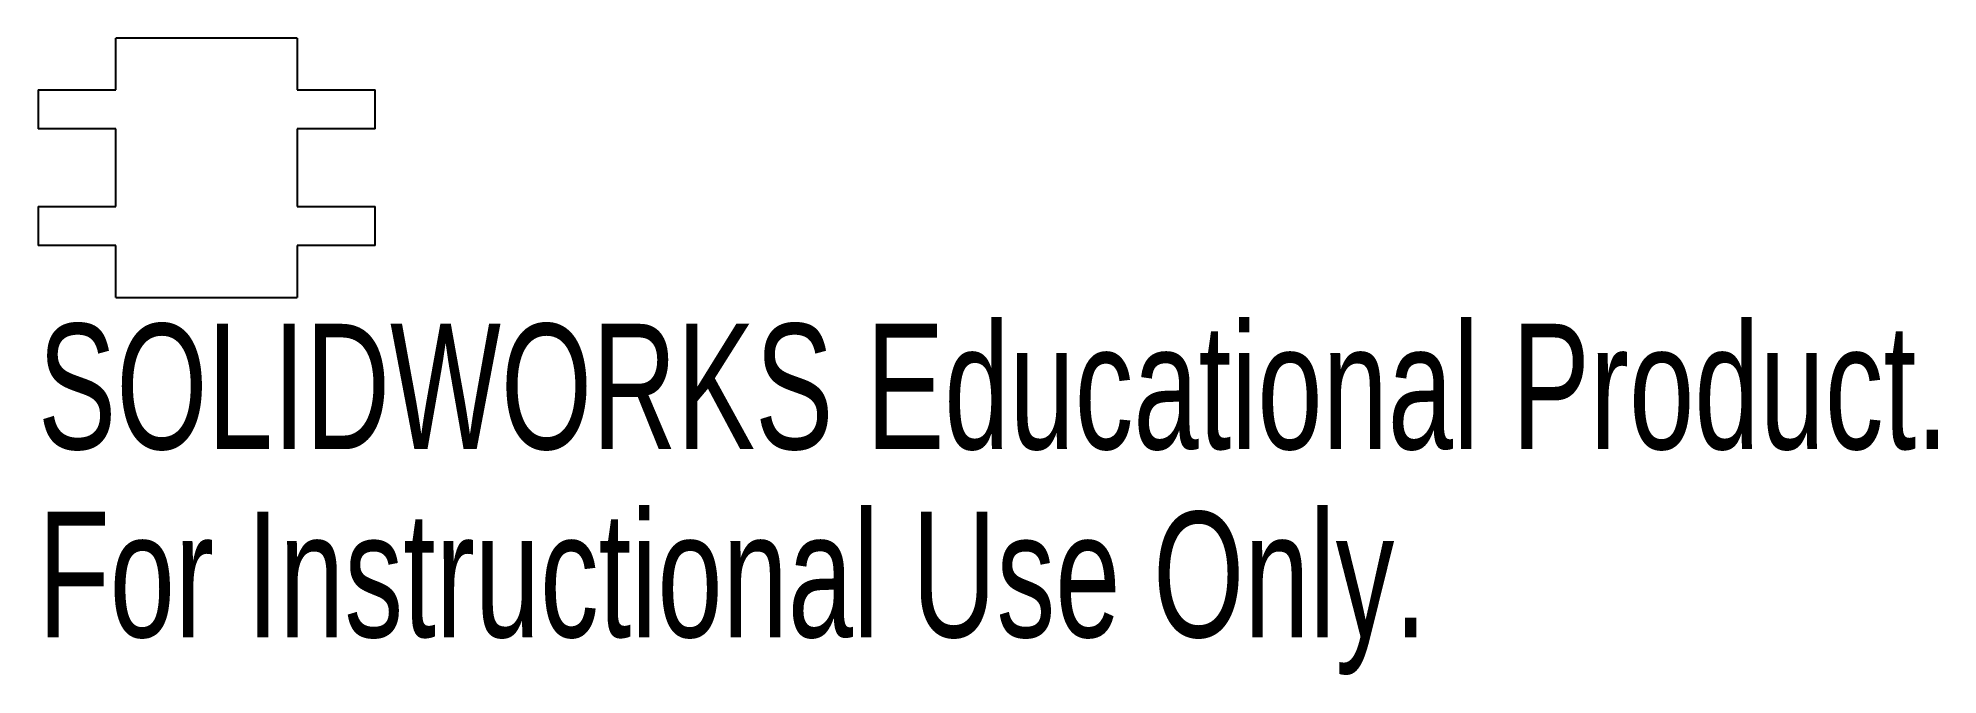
# Model space of a CAD drawing. Header units: millimetres. Extents: x -6.5 to 66.8, y -19.6 to 5.
import ezdxf

# ---------------------------------------------------------------- set-up
doc = ezdxf.new("R2010")
doc.units = ezdxf.units.MM
doc.styles.add('SLDTEXTSTYLE0', font='TXT', dxfattribs={"width": 0.7})

msp = doc.modelspace()

# ---------------------------------------------------------------- linework, layer by layer
at = {"color": 7, "linetype": 'Continuous', "lineweight": 25}
for p, q in [((-3.5, 3), (-3.5, 5)), ((3.5, 5), (-3.5, 5)), ((3.5, 5), (3.5, 3)), ((-6.5, 3), (-3.5, 3)), ((-6.5, 3), (-6.5, 1.5)), ((3.5, 3), (6.5, 3)), ((6.5, 1.5), (6.5, 3)), ((-3.5, 1.5), (-6.5, 1.5)), ((-3.5, -1.5), (-3.5, 1.5)), ((6.5, 1.5), (3.5, 1.5)), ((3.5, 1.5), (3.5, -1.5)), ((-6.5, -1.5), (-3.5, -1.5)), ((-6.5, -1.5), (-6.5, -3)), ((3.5, -1.5), (6.5, -1.5)), ((6.5, -3), (6.5, -1.5)), ((-3.5, -3), (-6.5, -3)), ((-3.5, -5), (-3.5, -3)), ((6.5, -3), (3.5, -3)), ((3.5, -3), (3.5, -5)), ((-3.5, -5), (3.5, -5))]:
    msp.add_line(p, q, dxfattribs=at)

# ---------------------------------------------------------------- texts
at = {"color": 7, "linetype": 'Continuous', "char_height": 4.83362, "attachment_point": 1, "style": 'SLDTEXTSTYLE0'}
for s, insert in [('SOLIDWORKS Educational Product.', (-6.5, -6.02)), ('For Instructional Use Only.', (-6.5, -13.27))]:
    msp.add_mtext(s, dxfattribs=dict(at, insert=insert))

doc.saveas('drawing.dxf')
